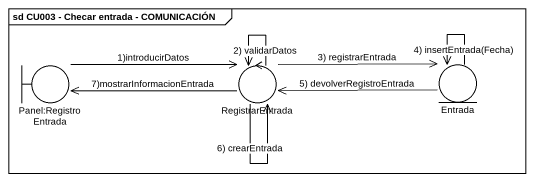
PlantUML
@startuml
mainframe sd CU003 - Checar entrada - COMUNICACIÓN
boundary "Panel:RegistroEntrada" as Panel_RegistroEntrada
control RegistrarEntrada
entity Entrada
Panel_RegistroEntrada -right-> RegistrarEntrada : 1)introducirDatos
RegistrarEntrada -left-> Panel_RegistroEntrada : 7)mostrarInformacionEntrada
RegistrarEntrada --> RegistrarEntrada : 2) validarDatos
RegistrarEntrada --> RegistrarEntrada : 6) crearEntrada
RegistrarEntrada -right-> Entrada : 3) registrarEntrada
Entrada -left-> RegistrarEntrada : 5) devolverRegistroEntrada
Entrada --> Entrada : 4) insertEntrada(Fecha)
@enduml
